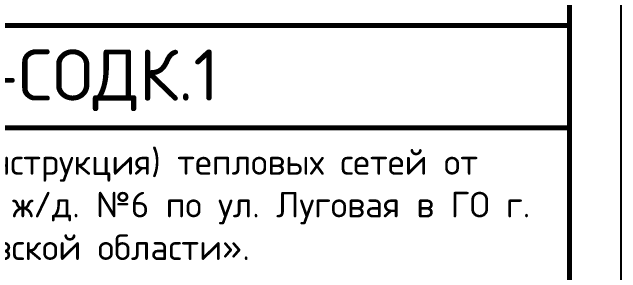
# Model space of a CAD drawing. Header units: millimetres. Extents: x -112426 to 6776, y 1218 to 38707.
# Drawn here: x 4595.4 to 4654.8, y 2308.3 to 2333.8 of the extents above; entities that cross this region are included whole.
import ezdxf

# ---------------------------------------------------------------- set-up
doc = ezdxf.new("R2010")
doc.units = ezdxf.units.MM
doc.layers.add('Размерный', color=4, linetype='Continuous', lineweight=30)
doc.styles.add('-ISOCPEUR-', font='isocpeur.ttf')

msp = doc.modelspace()

# ---------------------------------------------------------------- linework, layer by layer
msp.add_lwpolyline([(4357.809, 2692.459), (4654.809, 2692.459), (4654.809, 2272.459), (4357.809, 2272.459)], close=True)
at = {"const_width": 0.5}
msp.add_lwpolyline([(4377.809, 2687.459), (4649.809, 2687.459), (4649.809, 2277.459), (4377.809, 2277.459)], close=True, dxfattribs=at)
for points in [[(4464.809, 2277.459), (4464.809, 2332.459), (4649.809, 2332.459)], [(4529.809, 2322.459), (4649.809, 2322.459)]]:
    msp.add_lwpolyline(points, dxfattribs=at)

# ---------------------------------------------------------------- texts
at = {"insert": (4538.164, 2320.367), "char_height": 2.5, "width": 110.52884, "attachment_point": 1, "style": '-ISOCPEUR-'}
msp.add_mtext('\\pi9.87215;{\\C7;«Капитальный ремонт (реконструкция) тепловых сетей от \\P\\pi3.82692;ТК-8013 по ул. Куйбышева,д.7 до ж/д. №6 по ул. Луговая в ГО г. \\P\\pi30.38942;Рыбинск Ярославской области».}', dxfattribs=at)
at = {"layer": 'Размерный', "color": 7, "lineweight": 30, "insert": (4492.411, 2330.114), "char_height": 5, "width": 185, "attachment_point": 1, "style": '-ISOCPEUR-'}
msp.add_mtext('\\pi62.25,l10;0802.Р.22-СОДК.1', dxfattribs=at)

doc.saveas('drawing.dxf')
